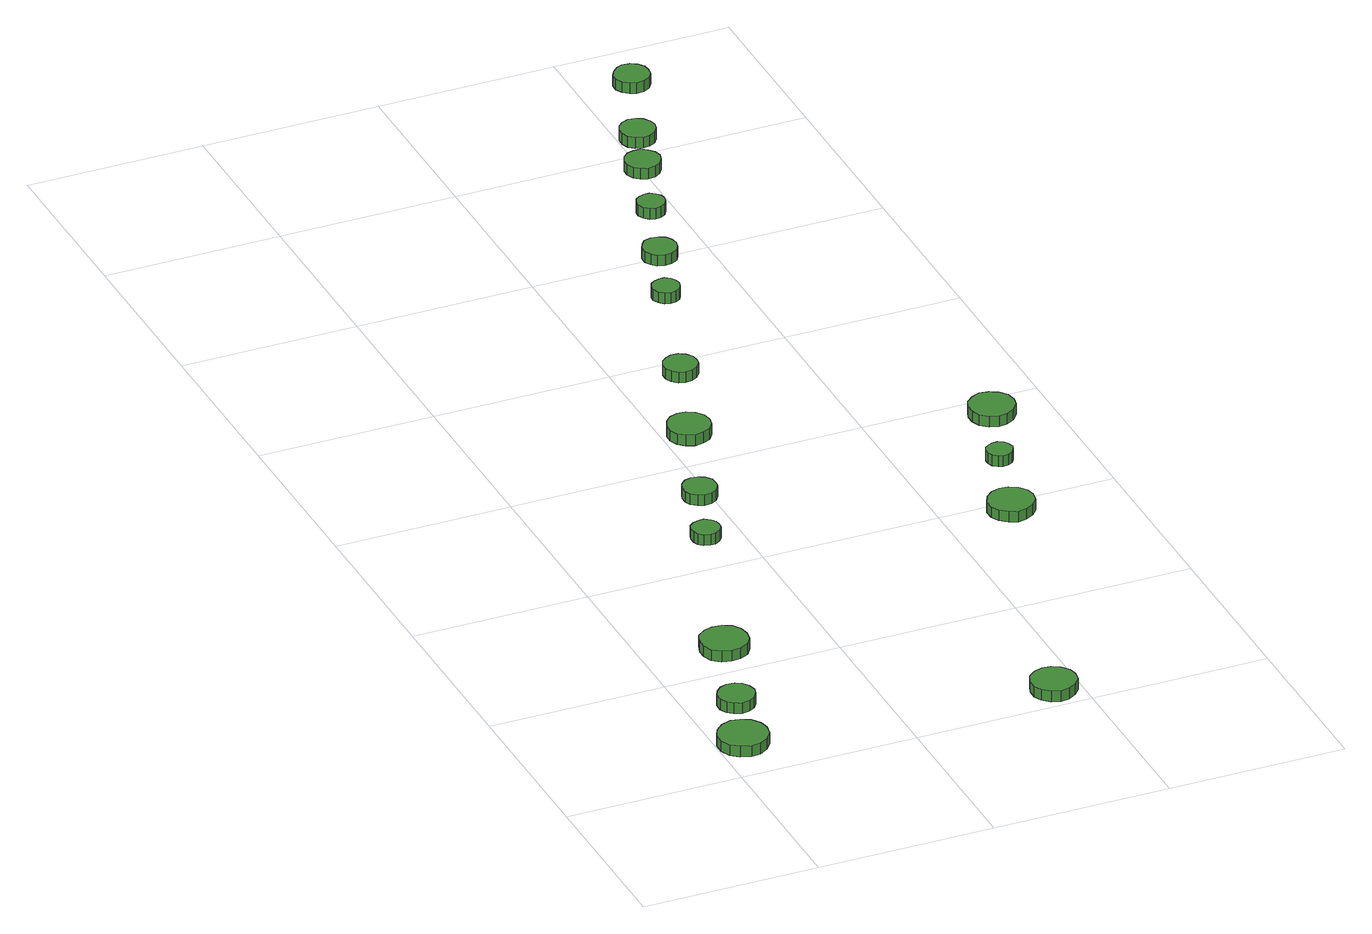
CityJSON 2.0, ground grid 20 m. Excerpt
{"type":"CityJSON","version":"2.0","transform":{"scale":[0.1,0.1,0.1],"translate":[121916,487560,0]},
"CityObjects":{
"tree1":{"type":"SolitaryVegetationObject","attributes":{"function":"something"},"geometry":[{"type":"MultiSurface","lod":"1","boundaries":[[[0,1,2,3,4,5,6,7,8,9,10,11,12,13,14]],[[15,16,17,18,19,20,21,22,23,24,25,26,27,28,29]],[[0,29,28,1]],[[1,28,27,2]],[[2,27,26,3]],[[3,26,25,4]],[[4,25,24,5]],[[5,24,23,6]],[[6,23,22,7]],[[7,22,21,8]],[[8,21,20,9]],[[9,20,19,10]],[[10,19,18,11]],[[11,18,17,12]],[[12,17,16,13]],[[13,16,15,14]],[[14,15,29,0]]]}]},
"tree2":{"type":"SolitaryVegetationObject","attributes":{"function":"something"},"geometry":[{"type":"MultiSurface","lod":"1","boundaries":[[[30,31,32,33,34,35,36,37,38,39,40,41,42,43,44]],[[45,46,47,48,49,50,51,52,53,54,55,56,57,58,59]],[[30,59,58,31]],[[31,58,57,32]],[[32,57,56,33]],[[33,56,55,34]],[[34,55,54,35]],[[35,54,53,36]],[[36,53,52,37]],[[37,52,51,38]],[[38,51,50,39]],[[39,50,49,40]],[[40,49,48,41]],[[41,48,47,42]],[[42,47,46,43]],[[43,46,45,44]],[[44,45,59,30]]]}]},
"tree3":{"type":"SolitaryVegetationObject","attributes":{"function":"something"},"geometry":[{"type":"MultiSurface","lod":"1","boundaries":[[[60,61,62,63,64,65,66,67,68,69,70,71,72,73,74]],[[75,76,77,78,79,80,81,82,83,84,85,86,87,88,89]],[[60,89,88,61]],[[61,88,87,62]],[[62,87,86,63]],[[63,86,85,64]],[[64,85,84,65]],[[65,84,83,66]],[[66,83,82,67]],[[67,82,81,68]],[[68,81,80,69]],[[69,80,79,70]],[[70,79,78,71]],[[71,78,77,72]],[[72,77,76,73]],[[73,76,75,74]],[[74,75,89,60]]]}]},
"tree4":{"type":"SolitaryVegetationObject","attributes":{"function":"something"},"geometry":[{"type":"MultiSurface","lod":"1","boundaries":[[[90,91,92,93,94,95,96,97,98,99,100,101,102,103,104]],[[105,106,107,108,109,110,111,112,113,114,115,116,117,118,119]],[[90,119,118,91]],[[91,118,117,92]],[[92,117,116,93]],[[93,116,115,94]],[[94,115,114,95]],[[95,114,113,96]],[[96,113,112,97]],[[97,112,111,98]],[[98,111,110,99]],[[99,110,109,100]],[[100,109,108,101]],[[101,108,107,102]],[[102,107,106,103]],[[103,106,105,104]],[[104,105,119,90]]]}]},
"tree5":{"type":"SolitaryVegetationObject","attributes":{"function":"something"},"geometry":[{"type":"MultiSurface","lod":"1","boundaries":[[[120,121,122,123,124,125,126,127,128,129,130,131,132,133,134]],[[135,136,137,138,139,140,141,142,143,144,145,146,147,148,149]],[[120,149,148,121]],[[121,148,147,122]],[[122,147,146,123]],[[123,146,145,124]],[[124,145,144,125]],[[125,144,143,126]],[[126,143,142,127]],[[127,142,141,128]],[[128,141,140,129]],[[129,140,139,130]],[[130,139,138,131]],[[131,138,137,132]],[[132,137,136,133]],[[133,136,135,134]],[[134,135,149,120]]]}]},
"tree6":{"type":"SolitaryVegetationObject","attributes":{"function":"something"},"geometry":[{"type":"MultiSurface","lod":"1","boundaries":[[[150,151,152,153,154,155,156,157,158,159,160,161,162,163,164]],[[165,166,167,168,169,170,171,172,173,174,175,176,177,178,179]],[[150,179,178,151]],[[151,178,177,152]],[[152,177,176,153]],[[153,176,175,154]],[[154,175,174,155]],[[155,174,173,156]],[[156,173,172,157]],[[157,172,171,158]],[[158,171,170,159]],[[159,170,169,160]],[[160,169,168,161]],[[161,168,167,162]],[[162,167,166,163]],[[163,166,165,164]],[[164,165,179,150]]]}]},
"tree7":{"type":"SolitaryVegetationObject","attributes":{"function":"something"},"geometry":[{"type":"MultiSurface","lod":"1","boundaries":[[[180,181,182,183,184,185,186,187,188,189,190,191,192,193,194]],[[195,196,197,198,199,200,201,202,203,204,205,206,207,208,209]],[[180,209,208,181]],[[181,208,207,182]],[[182,207,206,183]],[[183,206,205,184]],[[184,205,204,185]],[[185,204,203,186]],[[186,203,202,187]],[[187,202,201,188]],[[188,201,200,189]],[[189,200,199,190]],[[190,199,198,191]],[[191,198,197,192]],[[192,197,196,193]],[[193,196,195,194]],[[194,195,209,180]]]}]},
"tree8":{"type":"SolitaryVegetationObject","attributes":{"function":"something"},"geometry":[{"type":"MultiSurface","lod":"1","boundaries":[[[210,211,212,213,214,215,216,217,218,219,220,221,222,223,224]],[[225,226,227,228,229,230,231,232,233,234,235,236,237,238,239]],[[210,239,238,211]],[[211,238,237,212]],[[212,237,236,213]],[[213,236,235,214]],[[214,235,234,215]],[[215,234,233,216]],[[216,233,232,217]],[[217,232,231,218]],[[218,231,230,219]],[[219,230,229,220]],[[220,229,228,221]],[[221,228,227,222]],[[222,227,226,223]],[[223,226,225,224]],[[224,225,239,210]]]}]},
"tree9":{"type":"SolitaryVegetationObject","attributes":{"function":"something"},"geometry":[{"type":"MultiSurface","lod":"1","boundaries":[[[240,241,242,243,244,245,246,247,248,249,250,251,252,253,254]],[[255,256,257,258,259,260,261,262,263,264,265,266,267,268,269]],[[240,269,268,241]],[[241,268,267,242]],[[242,267,266,243]],[[243,266,265,244]],[[244,265,264,245]],[[245,264,263,246]],[[246,263,262,247]],[[247,262,261,248]],[[248,261,260,249]],[[249,260,259,250]],[[250,259,258,251]],[[251,258,257,252]],[[252,257,256,253]],[[253,256,255,254]],[[254,255,269,240]]]}]},
"tree10":{"type":"SolitaryVegetationObject","attributes":{"function":"something"},"geometry":[{"type":"MultiSurface","lod":"1","boundaries":[[[270,271,272,273,274,275,276,277,278,279,280,281,282,283,284]],[[285,286,287,288,289,290,291,292,293,294,295,296,297,298,299]],[[270,299,298,271]],[[271,298,297,272]],[[272,297,296,273]],[[273,296,295,274]],[[274,295,294,275]],[[275,294,293,276]],[[276,293,292,277]],[[277,292,291,278]],[[278,291,290,279]],[[279,290,289,280]],[[280,289,288,281]],[[281,288,287,282]],[[282,287,286,283]],[[283,286,285,284]],[[284,285,299,270]]]}]},
"tree11":{"type":"SolitaryVegetationObject","attributes":{"function":"something"},"geometry":[{"type":"MultiSurface","lod":"1","boundaries":[[[300,301,302,303,304,305,306,307,308,309,310,311,312,313,314]],[[315,316,317,318,319,320,321,322,323,324,325,326,327,328,329]],[[300,329,328,301]],[[301,328,327,302]],[[302,327,326,303]],[[303,326,325,304]],[[304,325,324,305]],[[305,324,323,306]],[[306,323,322,307]],[[307,322,321,308]],[[308,321,320,309]],[[309,320,319,310]],[[310,319,318,311]],[[311,318,317,312]],[[312,317,316,313]],[[313,316,315,314]],[[314,315,329,300]]]}]},
"tree12":{"type":"SolitaryVegetationObject","attributes":{"function":"something"},"geometry":[{"type":"MultiSurface","lod":"1","boundaries":[[[330,331,332,333,334,335,336,337,338,339,340,341,342,343,344]],[[345,346,347,348,349,350,351,352,353,354,355,356,357,358,359]],[[330,359,358,331]],[[331,358,357,332]],[[332,357,356,333]],[[333,356,355,334]],[[334,355,354,335]],[[335,354,353,336]],[[336,353,352,337]],[[337,352,351,338]],[[338,351,350,339]],[[339,350,349,340]],[[340,349,348,341]],[[341,348,347,342]],[[342,347,346,343]],[[343,346,345,344]],[[344,345,359,330]]]}]},
"tree13":{"type":"SolitaryVegetationObject","attributes":{"function":"something"},"geometry":[{"type":"MultiSurface","lod":"1","boundaries":[[[360,361,362,363,364,365,366,367,368,369,370,371,372,373,374]],[[375,376,377,378,379,380,381,382,383,384,385,386,387,388,389]],[[360,389,388,361]],[[361,388,387,362]],[[362,387,386,363]],[[363,386,385,364]],[[364,385,384,365]],[[365,384,383,366]],[[366,383,382,367]],[[367,382,381,368]],[[368,381,380,369]],[[369,380,379,370]],[[370,379,378,371]],[[371,378,377,372]],[[372,377,376,373]],[[373,376,375,374]],[[374,375,389,360]]]}]},
"tree14":{"type":"SolitaryVegetationObject","attributes":{"function":"something"},"geometry":[{"type":"MultiSurface","lod":"1","boundaries":[[[390,391,392,393,394,395,396,397,398,399,400,401,402,403,404]],[[405,406,407,408,409,410,411,412,413,414,415,416,417,418,419]],[[390,419,418,391]],[[391,418,417,392]],[[392,417,416,393]],[[393,416,415,394]],[[394,415,414,395]],[[395,414,413,396]],[[396,413,412,397]],[[397,412,411,398]],[[398,411,410,399]],[[399,410,409,400]],[[400,409,408,401]],[[401,408,407,402]],[[402,407,406,403]],[[403,406,405,404]],[[404,405,419,390]]]}]},
"tree15":{"type":"SolitaryVegetationObject","attributes":{"function":"something"},"geometry":[{"type":"MultiSurface","lod":"1","boundaries":[[[420,421,422,423,424,425,426,427,428,429,430,431,432,433,434]],[[435,436,437,438,439,440,441,442,443,444,445,446,447,448,449]],[[420,449,448,421]],[[421,448,447,422]],[[422,447,446,423]],[[423,446,445,424]],[[424,445,444,425]],[[425,444,443,426]],[[426,443,442,427]],[[427,442,441,428]],[[428,441,440,429]],[[429,440,439,430]],[[430,439,438,431]],[[431,438,437,432]],[[432,437,436,433]],[[433,436,435,434]],[[434,435,449,420]]]}]},
"tree16":{"type":"SolitaryVegetationObject","attributes":{"function":"something"},"geometry":[{"type":"MultiSurface","lod":"1","boundaries":[[[450,451,452,453,454,455,456,457,458,459,460,461,462,463,464]],[[465,466,467,468,469,470,471,472,473,474,475,476,477,478,479]],[[450,479,478,451]],[[451,478,477,452]],[[452,477,476,453]],[[453,476,475,454]],[[454,475,474,455]],[[455,474,473,456]],[[456,473,472,457]],[[457,472,471,458]],[[458,471,470,459]],[[459,470,469,460]],[[460,469,468,461]],[[461,468,467,462]],[[462,467,466,463]],[[463,466,465,464]],[[464,465,479,450]]]}]},
"tree17":{"type":"SolitaryVegetationObject","attributes":{"function":"something"},"geometry":[{"type":"MultiSurface","lod":"1","boundaries":[[[480,481,482,483,484,485,486,487,488,489,490,491,492,493,494]],[[495,496,497,498,499,500,501,502,503,504,505,506,507,508,509]],[[480,509,508,481]],[[481,508,507,482]],[[482,507,506,483]],[[483,506,505,484]],[[484,505,504,485]],[[485,504,503,486]],[[486,503,502,487]],[[487,502,501,488]],[[488,501,500,489]],[[489,500,499,490]],[[490,499,498,491]],[[491,498,497,492]],[[492,497,496,493]],[[493,496,495,494]],[[494,495,509,480]]]}]}
},
"vertices":[
[56,61,16],[54,72,16],[47,82,16],[37,87,16],[26,89,16],[15,85,16],[6,77,16],[1,67,16],[1,55,16],[6,44,16],[15,37,16],[26,33,16],[37,34,16],[47,40,16],[54,49,16],[54,49,3],[47,40,3],[37,34,3],[26,33,3],[15,37,3],[6,44,3],[1,55,3],[1,67,3],[6,77,3],[15,85,3],[26,89,3],[37,87,3],[47,82,3],[54,72,3],[56,61,3],
[75,137,16],[73,146,16],[68,153,16],[61,157,16],[52,158,16],[44,155,16],[38,149,16],[34,142,16],[34,133,16],[38,125,16],[44,120,16],[52,117,16],[61,118,16],[68,122,16],[73,129,16],[73,129,3],[68,122,3],[61,118,3],[52,117,3],[44,120,3],[38,125,3],[34,133,3],[34,142,3],[38,149,3],[44,155,3],[52,158,3],[61,157,3],[68,153,3],[73,146,3],[75,137,3],
[113,243,17],[111,254,17],[105,263,17],[95,268,17],[84,269,17],[74,266,17],[65,259,17],[61,248,17],[61,237,17],[65,227,17],[74,220,17],[84,217,17],[95,218,17],[105,223,17],[111,232,17],[111,232,4],[105,223,4],[95,218,4],[84,217,4],[74,220,4],[65,227,4],[61,237,4],[61,248,4],[65,259,4],[74,266,4],[84,269,4],[95,268,4],[105,263,4],[111,254,4],[113,243,4],
[177,461,15],[176,467,15],[172,472,15],[166,476,15],[160,476,15],[153,474,15],[148,470,15],[146,464,15],[146,457,15],[148,451,15],[153,447,15],[160,445,15],[166,445,15],[172,449,15],[176,454,15],[176,454,2],[172,449,2],[166,445,2],[160,445,2],[153,447,2],[148,451,2],[146,457,2],[146,464,2],[148,470,2],[153,474,2],[160,476,2],[166,476,2],[172,472,2],[176,467,2],[177,461,2],
[207,538,16],[206,546,16],[201,552,16],[194,556,16],[186,557,16],[179,555,16],[173,549,16],[170,542,16],[170,534,16],[173,527,16],[179,522,16],[186,519,16],[194,520,16],[201,524,16],[206,531,16],[206,531,3],[201,524,3],[194,520,3],[186,519,3],[179,522,3],[173,527,3],[170,534,3],[170,542,3],[173,549,3],[179,555,3],[186,557,3],[194,556,3],[201,552,3],[206,546,3],[207,538,3],
[395,31,16],[393,41,16],[386,50,16],[377,55,16],[367,56,16],[357,53,16],[349,46,16],[345,36,16],[345,25,16],[349,16,16],[357,9,16],[367,5,16],[377,7,16],[386,12,16],[393,20,16],[393,20,3],[386,12,3],[377,7,3],[367,5,3],[357,9,3],[349,16,3],[345,25,3],[345,36,3],[349,46,3],[357,53,3],[367,56,3],[377,55,3],[386,50,3],[393,41,3],[395,31,3],
[252,657,17],[250,667,17],[244,675,17],[235,680,17],[225,681,17],[216,678,17],[209,671,17],[205,662,17],[205,652,17],[209,643,17],[216,637,17],[225,633,17],[235,635,17],[244,639,17],[250,647,17],[250,647,4],[244,639,4],[235,635,4],[225,633,4],[216,637,4],[209,643,4],[205,652,4],[205,662,4],[209,671,4],[216,678,4],[225,681,4],[235,680,4],[244,675,4],[250,667,4],[252,657,4],
[289,775,16],[288,782,16],[283,789,16],[276,793,16],[268,794,16],[261,791,16],[255,786,16],[252,779,16],[252,771,16],[255,764,16],[261,758,16],[268,756,16],[276,757,16],[283,761,16],[288,767,16],[288,767,3],[283,761,3],[276,757,3],[268,756,3],[261,758,3],[255,764,3],[252,771,3],[252,779,3],[255,786,3],[261,791,3],[268,794,3],[276,793,3],[283,789,3],[288,782,3],[289,775,3],
[501,383,16],[499,393,16],[492,402,16],[483,407,16],[473,408,16],[463,405,16],[455,398,16],[450,388,16],[450,377,16],[455,368,16],[463,361,16],[473,357,16],[483,359,16],[492,364,16],[499,372,16],[499,372,3],[492,364,3],[483,359,3],[473,357,3],[463,361,3],[455,368,3],[450,377,3],[450,388,3],[455,398,3],[463,405,3],[473,408,3],[483,407,3],[492,402,3],[499,393,3],[501,383,3],
[336,927,15],[334,933,15],[331,938,15],[325,942,15],[319,942,15],[313,940,15],[308,936,15],[305,930,15],[305,924,15],[308,918,15],[313,913,15],[319,911,15],[325,912,15],[331,915,15],[334,920,15],[334,920,2],[331,915,2],[325,912,2],[319,911,2],[313,913,2],[308,918,2],[305,924,2],[305,930,2],[308,936,2],[313,940,2],[319,942,2],[325,942,2],[331,938,2],[334,933,2],[336,927,2],
[365,1001,16],[363,1009,16],[359,1015,16],[352,1019,16],[344,1020,16],[336,1018,16],[331,1012,16],[327,1005,16],[327,997,16],[331,990,16],[336,985,16],[344,982,16],[352,983,16],[359,987,16],[363,993,16],[363,993,3],[359,987,3],[352,983,3],[344,982,3],[336,985,3],[331,990,3],[327,997,3],[327,1005,3],[331,1012,3],[336,1018,3],[344,1020,3],[352,1019,3],[359,1015,3],[363,1009,3],[365,1001,3],
[521,483,15],[519,489,15],[516,494,15],[510,497,15],[504,497,15],[499,495,15],[494,491,15],[492,486,15],[492,480,15],[494,474,15],[499,470,15],[504,468,15],[510,469,15],[516,472,15],[519,477,15],[519,477,2],[516,472,2],[510,469,2],[504,468,2],[499,470,2],[494,474,2],[492,480,2],[492,486,2],[494,491,2],[499,495,2],[504,497,2],[510,497,2],[516,494,2],[519,489,2],[521,483,2],
[390,1089,16],[389,1095,16],[385,1100,16],[379,1104,16],[373,1104,16],[367,1102,16],[362,1098,16],[359,1092,16],[359,1086,16],[362,1080,16],[367,1075,16],[373,1073,16],[379,1074,16],[385,1077,16],[389,1083,16],[389,1083,3],[385,1077,3],[379,1074,3],[373,1073,3],[367,1075,3],[362,1080,3],[359,1086,3],[359,1092,3],[362,1098,3],[367,1102,3],[373,1104,3],[379,1104,3],[385,1100,3],[389,1095,3],[390,1089,3],
[560,568,16],[558,579,16],[551,587,16],[542,592,16],[532,594,16],[522,590,16],[514,583,16],[510,573,16],[510,563,16],[514,553,16],[522,546,16],[532,543,16],[542,544,16],[551,549,16],[558,558,16],[558,558,3],[551,549,3],[542,544,3],[532,543,3],[522,546,3],[514,553,3],[510,563,3],[510,573,3],[514,583,3],[522,590,3],[532,594,3],[542,592,3],[551,587,3],[558,579,3],[560,568,3],
[420,1169,17],[418,1177,17],[413,1183,17],[406,1188,17],[398,1188,17],[390,1186,17],[384,1180,17],[381,1173,17],[381,1165,17],[384,1157,17],[390,1152,17],[398,1149,17],[406,1150,17],[413,1154,17],[418,1161,17],[418,1161,4],[413,1154,4],[406,1150,4],[398,1149,4],[390,1152,4],[384,1157,4],[381,1165,4],[381,1173,4],[384,1180,4],[390,1186,4],[398,1188,4],[406,1188,4],[413,1183,4],[418,1177,4],[420,1169,4],
[441,1230,16],[439,1238,16],[434,1245,16],[427,1249,16],[419,1250,16],[411,1247,16],[405,1241,16],[402,1234,16],[402,1226,16],[405,1218,16],[411,1213,16],[419,1210,16],[427,1211,16],[434,1215,16],[439,1222,16],[439,1222,3],[434,1215,3],[427,1211,3],[419,1210,3],[411,1213,3],[405,1218,3],[402,1226,3],[402,1234,3],[405,1241,3],[411,1247,3],[419,1250,3],[427,1249,3],[434,1245,3],[439,1238,3],[441,1230,3],
[478,1331,18],[477,1339,18],[472,1346,18],[465,1350,18],[456,1351,18],[449,1348,18],[443,1342,18],[439,1335,18],[439,1327,18],[443,1319,18],[449,1314,18],[456,1311,18],[465,1312,18],[472,1316,18],[477,1323,18],[477,1323,5],[472,1316,5],[465,1312,5],[456,1311,5],[449,1314,5],[443,1319,5],[439,1327,5],[439,1335,5],[443,1342,5],[449,1348,5],[456,1351,5],[465,1350,5],[472,1346,5],[477,1339,5],[478,1331,5]
]}
